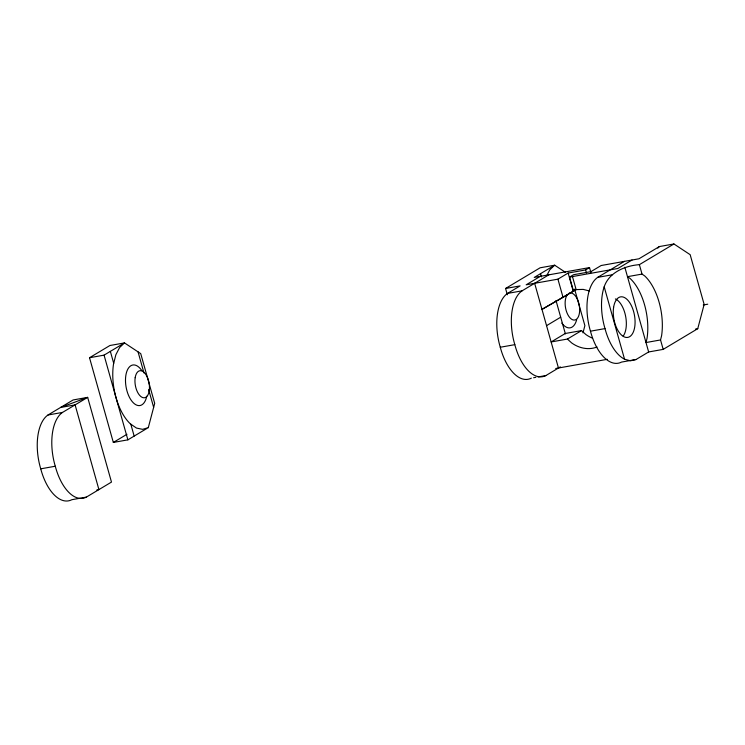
<?xml version="1.0" encoding="UTF-8"?>
<svg xmlns="http://www.w3.org/2000/svg" width="745" height="745" viewBox="0 0 745 745"><rect width="100%" height="100%" fill="white"/><g stroke="black" fill="none" stroke-linecap="round" stroke-linejoin="round"><path stroke-width="1.12" d="M663.19 349.377L660.536 339.944L661.569 335.846A44.598 22.657 79.9 0 0 644.732 275.948L642.022 274.086L639.378 264.661L673.936 243.969L690.168 254.688L704.146 304.416L697.748 328.685L663.19 349.377L648.644 351.966L636.072 359.49L630.484 360.803L624.543 359.211A43.247 21.959 79.9 0 1 605.005 328.601A43.247 21.95 79.9 0 1 604.186 286.797C609.047 272.316 625.232 265.704 639.378 264.661M148.302 427.63L154.699 403.362L140.721 353.633L124.49 342.914L109.943 345.503L89.521 357.73L113.333 442.437L127.879 439.848L148.302 427.63L142.612 429.344L136.493 428.068L130.375 423.868A44.598 22.657 79.9 0 1 113.538 363.96L115.875 354.704L119.61 347.524L124.49 342.914L104.067 355.142L89.521 357.73M582.981 332.838L584.881 325.649L574.628 289.181M547.119 274.942L549.791 269.811L554.671 265.201L565.325 272.242M574.358 289.749L573.259 291.258L568.137 273.052L585.589 269.941L589.519 267.585L590.971 272.763M657.761 248.094L659.39 246.558L673.936 243.969M47.987 415.002L73.131 399.953L87.668 397.364L111.48 482.08L86.346 497.12L71.799 499.709A43.247 21.978 79.9 0 1 40.733 468.829A43.247 21.978 79.9 0 1 47.987 415.002L62.533 412.413L87.668 397.364L60.559 407.478L75.105 404.889L98.917 489.595L96.794 489.977M113.333 442.437L126.948 434.288M507.326 294.769L505.566 288.483L540.125 267.79L554.671 265.201L534.249 277.429L589.519 267.585M531.353 378.134A43.247 21.978 79.9 0 1 500.277 347.245A43.247 21.978 79.9 0 1 507.541 293.418L520.112 285.894L505.566 288.483M540.302 276.348L526.166 284.813L557.921 279.161L568.137 273.052M507.541 293.418L522.087 290.829L548.795 274.84M589.304 290.941L583.186 289.395L576.136 289.6L573.343 290.55L569.562 277.093L573.492 274.737L590.943 271.627L601.15 265.518L638.968 258.785L659.39 246.558M573.343 290.55L575.308 289.377M563.043 297.376L576.202 289.498L541.978 309.371L563.043 297.376L557.921 279.161M636.072 359.49L621.526 362.079A43.247 21.978 79.9 0 1 590.459 331.19A43.247 21.978 79.9 0 1 597.714 277.363L624.422 261.374M632.03 260.024L617.894 268.479L569.562 277.093M546.56 325.658L560.696 317.193M581.538 330.594L565.278 333.49L551.142 341.955L567.401 339.059L581.538 330.594L585.831 334.496A30.871 26.112 59.1 0 0 592.564 338.193M538.067 376.933L545.899 375.545L560.352 366.885M597.714 277.363L612.26 274.775M642.022 274.086L627.476 276.674L630.186 278.537A44.598 22.657 79.9 0 1 647.023 338.435L645.99 342.542L660.536 339.944M703.271 304.994L707.75 304.193M500.277 347.245L514.823 344.656A43.247 21.959 79.9 0 0 545.899 375.545M590.459 331.19L605.005 328.601M695.513 329.085L697.748 328.685M555.705 368.505L607.277 359.323M533.588 377.734L535.832 377.333M40.733 468.829L55.279 466.24A43.247 21.959 79.9 0 0 86.346 497.12M567.401 339.059L571.694 342.961A30.871 26.112 59.1 0 0 597.043 346.993M148.637 389.607L153.647 407.338M624.832 267.25L648.644 351.966M604.186 286.797L624.543 359.211M585.589 269.941L586.464 273.043M572.467 276.572L576.136 289.6M555.993 300.477L565.399 333.918M540.535 273.666L541.447 276.917M534.649 283.305L558.461 368.021M110.353 351.379L113.706 363.299M130.813 424.166L134.165 436.086M104.067 355.142L127.879 439.848M138.058 351.873L143.962 372.966M615.398 298.931A20.581 10.458 79.9 0 1 625.502 315.638A20.581 10.458 79.9 0 1 623.193 336.107M514.823 344.656A43.247 21.95 79.9 0 1 522.087 290.829M576.677 319.633A20.581 10.458 79.9 0 1 561.786 323.106M568.733 293.493A13.727 6.975 79.9 0 1 579.638 308.626A13.727 6.975 79.9 0 1 569.934 317.78A13.727 6.975 79.9 0 1 567.224 294.908M55.279 466.24A43.247 21.95 79.9 0 1 62.533 412.413M146.746 396.238A20.581 10.458 79.9 0 1 132.265 401.648A20.581 10.458 79.9 0 1 126.585 372.146A20.581 10.458 79.9 0 1 141.811 370.61M613.619 307.294A20.581 10.458 79.9 0 0 627.039 337.476A20.581 10.458 79.9 0 0 631.853 306.623A20.581 10.458 79.9 0 0 613.619 307.294M135.18 377.678A13.727 6.975 79.9 0 0 144.13 397.793A13.727 6.975 79.9 0 0 147.333 377.231A13.727 6.975 79.9 0 0 135.18 377.678"/></g></svg>
